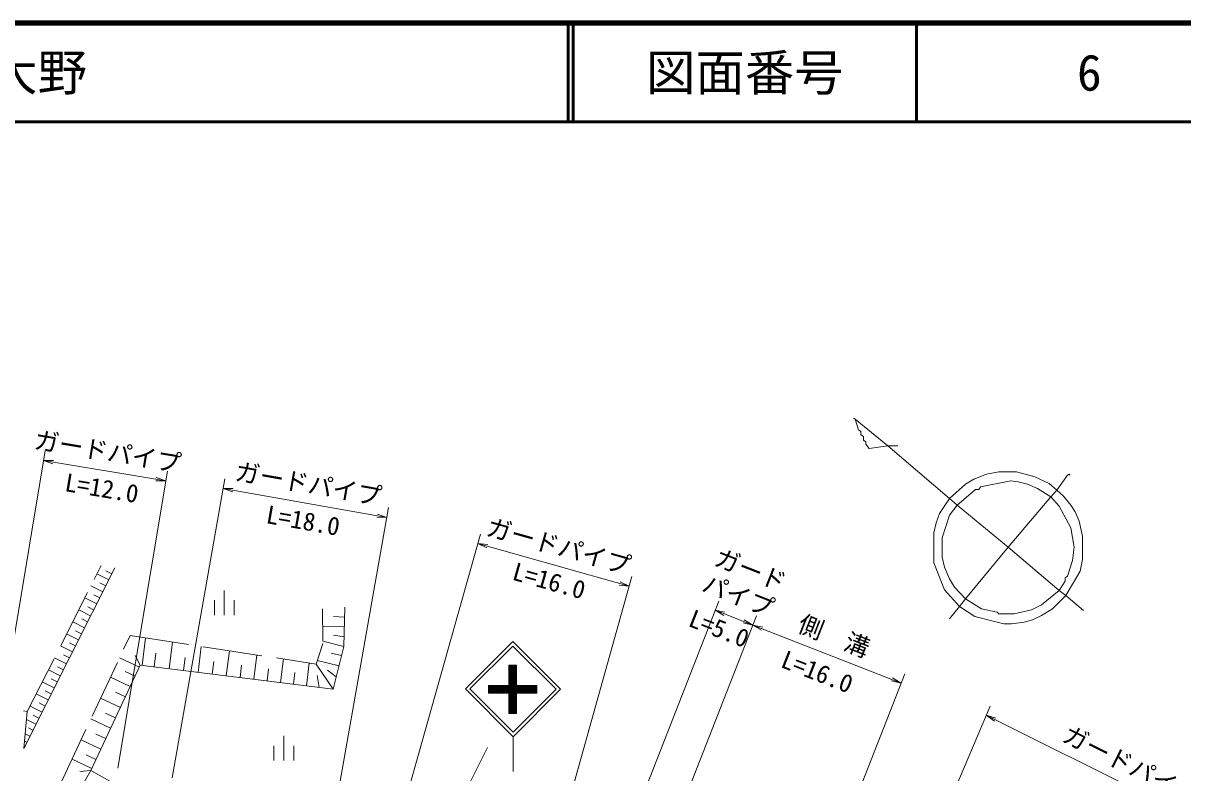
# Model space of a CAD drawing. Units: millimetres, scale not verified. Extents: x 40000 to 680000, y 20000 to 380000.
# Drawn here: x 453567 to 570960, y 304092 to 380000 of the extents above; entities that cross this region are included whole.
import ezdxf
from ezdxf.enums import TextEntityAlignment as Align

# ---------------------------------------------------------------- set-up
doc = ezdxf.new("R2010")
doc.units = ezdxf.units.MM
doc.header["$LTSCALE"] = 1000
doc.linetypes.add('DASHED', pattern=[7.5, 6, -1.5])
for name, color, linetype, lineweight in [('M-BGD', 7, 'Continuous', 13), ('M-STR-HTXT', 7, 'Continuous', 13), ('M-STR-STRC', 7, 'Continuous', 13), ('M-TTL', 2, 'Continuous', 140), ('M-TTL-LINE', 7, 'Continuous', 50)]:
    doc.layers.add(name, color=color, linetype=linetype, lineweight=lineweight)
doc.layers.add('M-TTL-TXT', color=7, linetype='Continuous')
doc.styles.add('ＭＳ ゴシック', font='')
doc.styles.get('ＭＳ ゴシック').set_extended_font_data('MS Gothic')

# ---------------------------------------------------------------- blocks, each defined once
blk = doc.blocks.new('荒地')
at = {"color": 7, "linetype": 'Continuous', "lineweight": 13}
for p, q in [((0, 0), (0, 2.5)), ((-1, 1.5), (-1, 0)), ((1, 1.5), (1, 0))]:
    blk.add_line(p, q, dxfattribs=at)
blk = doc.blocks.new('open_arrow')
at = {"color": 0, "linetype": 'Continuous', "lineweight": -2}
blk.add_lwpolyline([(7.5, 1.25), (0, 0), (7.5, -1.25)], dxfattribs=at)

msp = doc.modelspace()

# ---------------------------------------------------------------- hatches: boundary and pattern name
at = {"layer": 'M-STR-STRC'}
h = msp.add_hatch(dxfattribs=at)
h.set_pattern_fill('USER', color=256, style=0, pattern_type=2)
h.set_pattern_definition([(45, (502717, 314984), (-28.28427, 28.28427), [])])
h.paths.add_polyline_path([(502717, 314984), (502717, 312941), (500666, 312941), (500666, 312141), (502717, 312141), (502717, 310098), (503517, 310098), (503517, 312141), (505568, 312141), (505568, 312941), (503517, 312941), (503517, 314984)])

# ---------------------------------------------------------------- linework, layer by layer
at = {"layer": 'M-BGD'}
for p, q in [((537617, 339993), (537787, 339909)), ((537787, 339909), (541089, 337199)), ((542105, 337199), (541089, 337199)), ((541089, 337199), (547354, 331865)), ((558191, 332712), (557599, 332035)), ((547354, 331865), (548116, 331188)), ((548116, 331188), (553281, 326955)), ((553281, 326955), (557599, 332035)), ((553281, 326955), (548963, 321705)), ((553281, 326955), (558445, 322552)), ((453618, 306561), (462841, 324847)), ((462228, 323631), (461031, 324235)), ((462533, 324236), (461935, 324537)), ((461618, 322421), (460420, 323025)), ((461923, 323026), (461324, 323328)), ((461006, 321209), (459807, 321814)), ((461312, 321815), (460713, 322117)), ((548963, 321705), (548370, 320943)), ((558445, 322552), (559123, 322044)), ((559123, 322044), (560901, 320520)), ((460395, 319996), (459194, 320602)), ((460701, 320603), (460101, 320905)), ((486035, 316883), (486116, 320853)), ((548370, 320943), (547354, 319673)), ((459782, 318782), (458580, 319388)), ((460088, 319389), (459488, 319692)), ((486096, 319868), (484989, 319926)), ((459169, 317566), (457966, 318173)), ((459476, 318174), (458874, 318478)), ((486076, 318877), (483891, 318921)), ((458862, 316958), (458260, 317262)), ((465617, 314975), (465965, 317754)), ((468340, 314633), (468679, 317339)), ((486035, 316883), (483908, 317415)), ((486055, 317875), (484969, 318042)), ((458555, 316350), (457351, 316957)), ((458248, 315740), (457645, 316044)), ((465424, 314999), (464889, 315986)), ((466836, 314822), (467008, 316195)), ((471272, 314266), (471601, 316891)), ((474126, 313909), (474445, 316456)), ((476903, 313561), (477213, 316032)), ((485804, 315956), (484737, 316223)), ((484953, 312553), (486035, 316883)), ((457941, 315131), (456735, 315740)), ((457633, 314522), (457030, 314826)), ((460411, 304332), (465424, 314999)), ((465326, 314790), (463320, 315733)), ((465424, 314999), (484953, 312553)), ((469808, 314450), (469975, 315782)), ((472701, 314087), (472863, 315380)), ((475516, 313735), (475674, 314989)), ((479607, 313222), (479907, 315619)), ((482238, 312893), (482529, 315217)), ((484953, 312553), (483229, 315110)), ((485542, 314912), (483344, 315461)), ((457326, 313912), (456118, 314521)), ((457018, 313301), (456414, 313606)), ((464405, 312831), (462400, 313773)), ((464902, 313888), (463899, 314359)), ((478257, 313391), (478409, 314608)), ((480924, 313057), (481072, 314237)), ((483521, 312732), (483335, 313941)), ((485265, 313800), (484368, 314493)), ((456710, 312691), (455501, 313300)), ((456402, 312080), (455797, 312385)), ((456093, 311469), (454883, 312079)), ((455785, 310857), (455180, 311162)), ((463412, 310718), (461409, 311659)), ((463909, 311774), (462906, 312245)), ((453979, 310291), (453588, 310372)), ((453979, 310291), (453618, 306561)), ((455476, 310245), (454265, 310856)), ((455167, 309633), (454561, 309938)), ((462916, 309662), (461915, 310133)), ((454858, 309020), (453903, 309502)), ((462420, 308606), (460418, 309547)), ((454240, 307794), (453761, 308036)), ((454549, 308407), (454092, 308648)), ((461924, 307551), (460923, 308021)), ((453930, 307180), (453771, 307275)), ((461428, 306496), (459427, 307436)), ((460510, 304541), (458510, 305481)), ((460933, 305441), (459933, 305911)), ((460411, 304332), (459176, 302125)), ((460411, 304332), (459315, 304237)), ((463780, 302447), (460411, 304332))]:
    msp.add_line(p, q, dxfattribs=at)
at = {"layer": 'M-BGD', "linetype": 'DASHED'}
for p, q in [((453979, 310291), (461468, 325098)), ((483908, 317415), (483871, 320684)), ((457364, 303039), (464382, 317997)), ((464382, 317997), (483229, 315110)), ((483229, 315110), (483911, 317195))]:
    msp.add_line(p, q, dxfattribs=at)
at = {"layer": 'M-BGD'}
for points in [[(537787, 339909), (538125, 338808), (538379, 338639), (538379, 338300), (538633, 338131), (538633, 337792), (538887, 337623), (538887, 337369), (539226, 336945), (541089, 337199)], [(558191, 332712), (557429, 333389), (555990, 334067), (554127, 334575), (552349, 334575), (551079, 334321), (549809, 333813), (548963, 333305), (547354, 331865)], [(557599, 332035), (556244, 332881), (555228, 333305), (554297, 333559), (553535, 333643), (550487, 333051), (550317, 332797), (549979, 332797), (548116, 331188)], [(559546, 334236), (559461, 334321), (559292, 334236), (558191, 332712)], [(558191, 332712), (558869, 332119), (559631, 331188), (560054, 330511), (560477, 329579), (560816, 328055), (560816, 325685), (560562, 324499), (559123, 322044)], [(547354, 331865), (546338, 330341), (545999, 329410), (545745, 328394), (545745, 325346), (546846, 322637), (548370, 320943)], [(548116, 331188), (547354, 330172), (546592, 327886), (546592, 325939), (546846, 324923), (547354, 323737), (547862, 322891), (548963, 321705)], [(557599, 332035), (558445, 331103), (559631, 328902), (559969, 326955), (559800, 325600), (559292, 323991), (559038, 323822), (559038, 323483), (558445, 322552)], [(559123, 322044), (557768, 320689), (556667, 320012), (555736, 319589), (554889, 319335), (553619, 319165), (552857, 319165), (549894, 319927), (548370, 320943)], [(558445, 322552), (556667, 321113), (555651, 320605), (553873, 320181), (552349, 320181), (552180, 320351), (550571, 320689), (548963, 321705)]]:
    msp.add_lwpolyline(points, dxfattribs=at)
at = {"layer": 'M-STR-HTXT'}
for p, q in [((450779, 306614), (455780, 336700)), ((455616, 335713), (467996, 333656)), ((463160, 304557), (468160, 334642)), ((468637, 303568), (473994, 333873)), ((473820, 332888), (490381, 329961)), ((485199, 300640), (490556, 330946)), ((491653, 299084), (499854, 328268)), ((499584, 327305), (514922, 322994)), ((506991, 294774), (515193, 323957)), ((512934, 293255), (523990, 321483)), ((523625, 320552), (527439, 319059)), ((517648, 294061), (527804, 319990)), ((527439, 319059), (542445, 313181)), ((532764, 288463), (542809, 314112)), ((539655, 283033), (551458, 310849)), ((551067, 309927), (576747, 297141)), ((492282, 290247), (500586, 306656))]:
    msp.add_line(p, q, dxfattribs=at)
at = {"layer": 'M-STR-STRC'}
for p, q in [((502717, 314984), (502717, 312941)), ((502717, 314984), (503517, 314984)), ((503517, 314984), (503517, 312941)), ((502717, 312941), (500666, 312941)), ((500666, 312141), (500666, 312941)), ((503517, 312941), (505568, 312941)), ((505568, 312141), (505568, 312941)), ((502717, 312141), (500666, 312141)), ((502717, 312141), (502717, 310098)), ((503517, 312141), (505568, 312141)), ((503517, 312141), (503517, 310098)), ((502717, 310098), (503517, 310098)), ((503167, 307749), (503167, 304221))]:
    msp.add_line(p, q, dxfattribs=at)
for points in [[(503167, 307749), (507965, 312547), (503128, 317384), (498330, 312586)], [(503167, 308202), (507513, 312547), (503128, 316931), (498783, 312586)]]:
    msp.add_lwpolyline(points, close=True, dxfattribs=at)
at = {"layer": 'M-TTL'}
msp.add_line((680000, 380000), (40000, 380000), dxfattribs=at)
at = {"layer": 'M-TTL-LINE'}
for p, q in [((508747, 380000), (508747, 370000)), ((509247, 380000), (509247, 370000)), ((543997, 380000), (543997, 370000)), ((40000, 370000), (680000, 370000))]:
    msp.add_line(p, q, dxfattribs=at)

# ---------------------------------------------------------------- block references
at = {"layer": 'M-BGD', "xscale": 1000, "yscale": 1000}
for p in [(473921, 320063), (479950, 305338)]:
    msp.add_blockref('荒地', p, dxfattribs=at)
at = {"layer": 'M-STR-HTXT', "xscale": 133, "yscale": 133}
for p, rotation in [((455616, 335713), 350.6), ((467996, 333656), 170.6), ((473820, 332888), 350), ((490381, 329961), 170), ((499584, 327305), 344.3), ((514922, 322994), 164.3), ((523625, 320552), 338.6), ((527439, 319059), 158.6), ((527439, 319059), 338.6), ((542445, 313181), 158.6), ((551067, 309927), 333.5)]:
    msp.add_blockref('open_arrow', p, dxfattribs=dict(at, rotation=rotation))

# ---------------------------------------------------------------- texts
at = {"layer": 'M-STR-HTXT', "style": 'ＭＳ ゴシック'}
for s, rotation, p in [('ガードパイプ', 350.564, (461888, 335178)), ('ガードパイプ', 349.976, (482188, 331917)), ('L=12.0', 350.564, (461290, 331477)), ('L=18.0', 349.976, (481657, 328197)), ('ガードパイプ', 344.302, (507388, 325631)), ('ガード', 338.611, (526676, 323300)), ('L=16.0', 344.302, (506416, 322132)), ('パイプ', 338.611, (525426, 320669)), ('L=5.0', 338.611, (523488, 317343)), ('側\u3000溝', 338.611, (535124, 316586)), ('L=16.0', 338.611, (533421, 312961)), ('ガードパイプ', 333.489, (565083, 303518))]:
    msp.add_text(s, height=1833, rotation=rotation, dxfattribs=at).set_placement(p, align=Align.BOTTOM_CENTER)
at = {"layer": 'M-TTL-TXT', "style": 'ＭＳ ゴシック'}
msp.add_text('下関市菊川町大字上大野', height=3666, dxfattribs=at).set_placement((405024, 375000), align=Align.MIDDLE_LEFT)
for s, p in [('図面番号', (526622, 375000)), ('6', (561497, 375000))]:
    msp.add_text(s, height=3666, dxfattribs=at).set_placement(p, align=Align.MIDDLE_CENTER)

doc.saveas('drawing.dxf')
